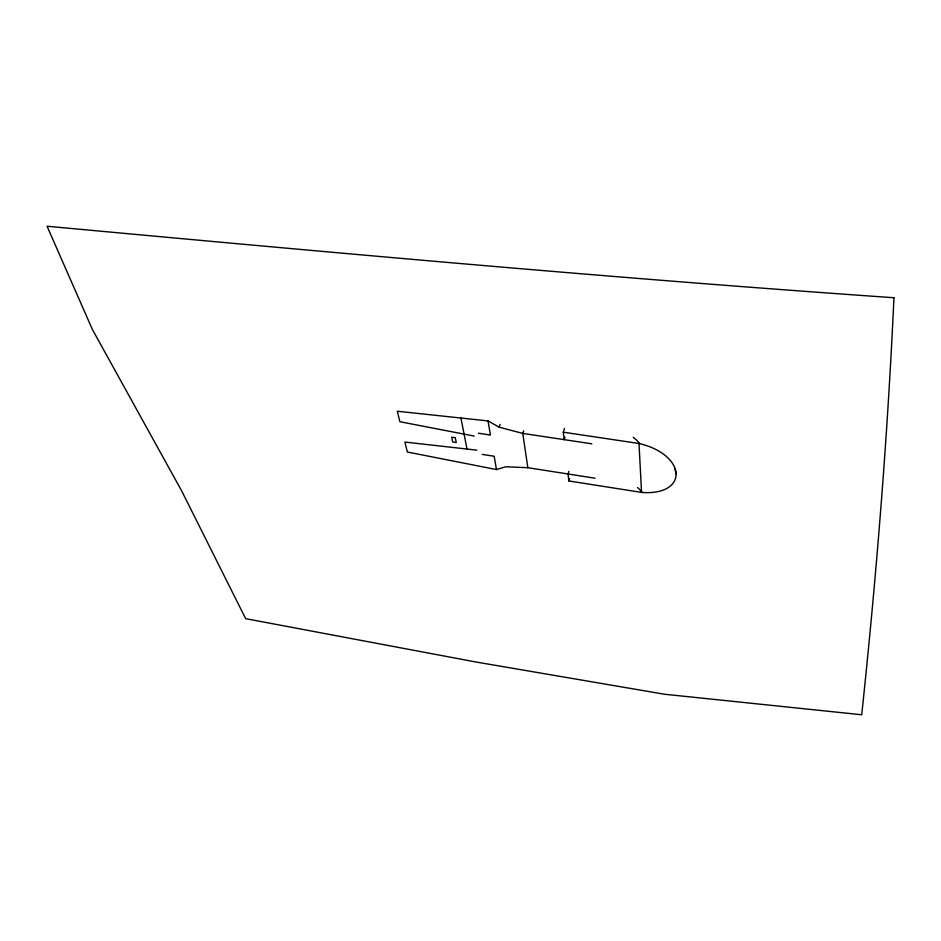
<?xml version="1.0" encoding="UTF-8"?>
<svg xmlns="http://www.w3.org/2000/svg" width="941" height="941" viewBox="0 0 941 941"><rect width="100%" height="100%" fill="white"/><g stroke="black" fill="none" stroke-linecap="round" stroke-linejoin="round"><path stroke-width="1.41" d="M568.882 471.394L568.058 473.993L568.858 480.957L642.044 492.484C650.537 492.99 659.382 492.461 667.028 488.355A40.369 23.96 15.5 0 0 666.063 456.173C658.429 449.763 649.102 445.928 639.504 443.576L563.283 432.178L564.494 428.437M568.858 480.957L569.623 478.51M564.988 437L564.141 439.647L563.283 432.178M523.667 430.79L522.773 433.413L527.842 467.712L594.983 478.204M591.83 443.811L522.773 433.413L499.142 427.167L500.118 424.426M476.864 450.163L404.889 442.058L407.347 452.009L496.483 469.559L505.74 466.783L527.842 467.712M499.142 427.167L487.991 420.921L397.29 411.241L399.878 421.721L474.205 436.071M478.334 433.201L490.461 435.036L487.991 420.921M482.239 454.397L494.166 456.244L496.483 469.559M633.222 437.33A34.288 26.771 -4.5 0 1 638.963 442.799L639.504 443.576M637.563 487.544A32.888 26.324 -4.2 0 1 641.527 491.72L642.044 492.484M460.925 418.016L467.018 449.057M638.963 442.799L641.527 491.72M674.803 468.83A65.141 51.52 -4.4 0 1 676.097 473.946M893.95 297.732C887.586 437.036 876.412 576.104 861.721 714.76L664.452 694.235L475.77 661.97L245.66 618.672L181.542 490.661L92.43 329.562L47.05 226.24C329.15 252.329 611.321 278.065 893.95 297.732M455.279 437.706L451.692 437.153L452.68 441.976L456.256 442.529L455.279 437.706"/></g></svg>
